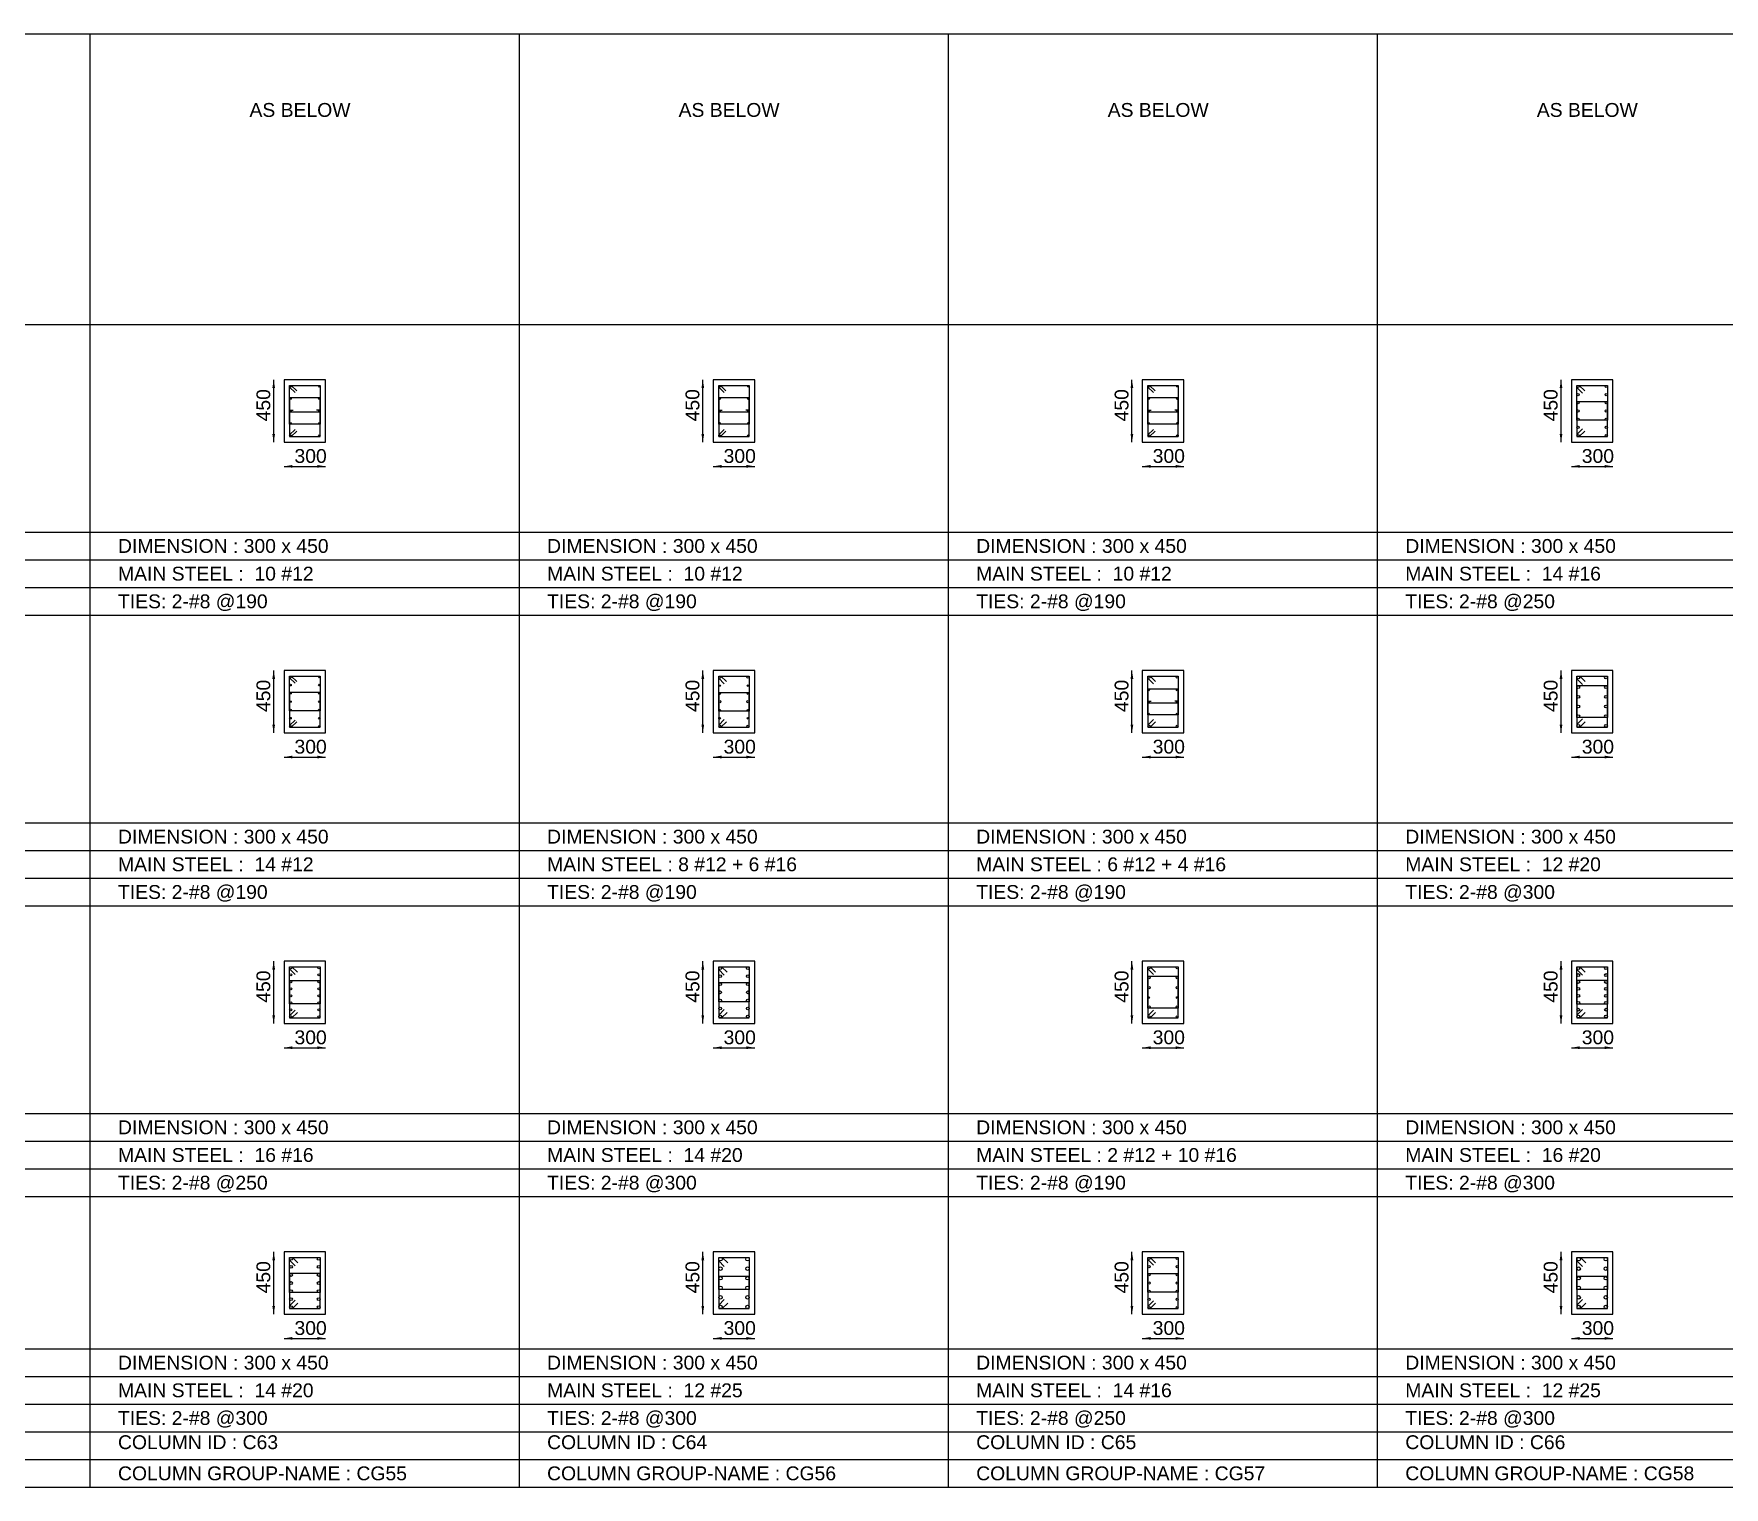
# Model space of a CAD drawing. Extents: x 28 to 264, y -211 to 74.
# Drawn here: x 198.37 to 210.58, y 62.88 to 73.38 of the extents above; entities that cross this region are included whole.
import ezdxf

# ---------------------------------------------------------------- set-up
doc = ezdxf.new("R2010")
doc.units = 0
for name, color, linetype in [('Border', 7, 'CONTINUOUS'), ('Column_Group_Name', 3, 'CONTINUOUS'), ('Column_ID', 4, 'CONTINUOUS'), ('ColumnBars', 1, 'CONTINUOUS'), ('ColumnBars1', 1, 'CONTINUOUS'), ('ColumnCrossSection', 7, 'CONTINUOUS'), ('Dim_All', 7, 'CONTINUOUS'), ('Dimensions', 7, 'CONTINUOUS'), ('Links', 2, 'CONTINUOUS'), ('MainSteel', 1, 'CONTINUOUS'), ('Text_AsBelow', 7, 'CONTINUOUS')]:
    doc.layers.add(name, color=color, linetype=linetype)
doc.styles.add('STRUDS_Arial', font='ARIAL.TTF', dxfattribs={"height": 0.04})

msp = doc.modelspace()

# ---------------------------------------------------------------- linework, layer by layer
at = {"layer": 'Border'}
for p, q in [((195.678, 73.38), (198.778, 73.38)), ((198.778, 71.28), (198.778, 73.38)), ((198.778, 71.28), (198.778, 73.38)), ((198.778, 73.38), (201.878, 73.38)), ((201.878, 71.28), (201.878, 73.38)), ((201.878, 71.28), (201.878, 73.38)), ((201.878, 73.38), (204.978, 73.38)), ((204.978, 71.28), (204.978, 73.38)), ((204.978, 71.28), (204.978, 73.38)), ((204.978, 73.38), (208.078, 73.38)), ((208.078, 71.28), (208.078, 73.38)), ((208.078, 71.28), (208.078, 73.38)), ((208.078, 73.38), (211.178, 73.38)), ((195.678, 71.28), (198.778, 71.28)), ((198.778, 69.18), (198.778, 71.28)), ((198.778, 69.18), (198.778, 71.28)), ((198.778, 71.28), (201.878, 71.28)), ((201.878, 69.18), (201.878, 71.28)), ((201.878, 69.18), (201.878, 71.28)), ((201.878, 71.28), (204.978, 71.28)), ((204.978, 69.18), (204.978, 71.28)), ((204.978, 69.18), (204.978, 71.28)), ((204.978, 71.28), (208.078, 71.28)), ((208.078, 69.18), (208.078, 71.28)), ((208.078, 69.18), (208.078, 71.28)), ((208.078, 71.28), (211.178, 71.28)), ((195.678, 69.78), (198.778, 69.78)), ((198.778, 69.78), (201.878, 69.78)), ((201.878, 69.78), (204.978, 69.78)), ((204.978, 69.78), (208.078, 69.78)), ((208.078, 69.78), (211.178, 69.78)), ((195.678, 69.58), (198.778, 69.58)), ((198.778, 69.58), (201.878, 69.58)), ((201.878, 69.58), (204.978, 69.58)), ((204.978, 69.58), (208.078, 69.58)), ((208.078, 69.58), (211.178, 69.58)), ((195.678, 69.38), (198.778, 69.38)), ((198.778, 69.38), (201.878, 69.38)), ((201.878, 69.38), (204.978, 69.38)), ((204.978, 69.38), (208.078, 69.38)), ((208.078, 69.38), (211.178, 69.38)), ((195.678, 69.18), (198.778, 69.18)), ((195.678, 69.18), (198.778, 69.18)), ((198.778, 67.08), (198.778, 69.18)), ((198.778, 67.08), (198.778, 69.18)), ((198.778, 69.18), (201.878, 69.18)), ((198.778, 69.18), (201.878, 69.18)), ((201.878, 67.08), (201.878, 69.18)), ((201.878, 67.08), (201.878, 69.18)), ((201.878, 69.18), (204.978, 69.18)), ((201.878, 69.18), (204.978, 69.18)), ((204.978, 67.08), (204.978, 69.18)), ((204.978, 67.08), (204.978, 69.18)), ((204.978, 69.18), (208.078, 69.18)), ((204.978, 69.18), (208.078, 69.18)), ((208.078, 67.08), (208.078, 69.18)), ((208.078, 67.08), (208.078, 69.18)), ((208.078, 69.18), (211.178, 69.18)), ((208.078, 69.18), (211.178, 69.18)), ((195.678, 67.68), (198.778, 67.68)), ((198.778, 67.68), (201.878, 67.68)), ((201.878, 67.68), (204.978, 67.68)), ((204.978, 67.68), (208.078, 67.68)), ((208.078, 67.68), (211.178, 67.68)), ((195.678, 67.48), (198.778, 67.48)), ((198.778, 67.48), (201.878, 67.48)), ((201.878, 67.48), (204.978, 67.48)), ((204.978, 67.48), (208.078, 67.48)), ((208.078, 67.48), (211.178, 67.48)), ((195.678, 67.28), (198.778, 67.28)), ((198.778, 67.28), (201.878, 67.28)), ((201.878, 67.28), (204.978, 67.28)), ((204.978, 67.28), (208.078, 67.28)), ((208.078, 67.28), (211.178, 67.28)), ((195.678, 67.08), (198.778, 67.08)), ((195.678, 67.08), (198.778, 67.08)), ((198.778, 64.98), (198.778, 67.08)), ((198.778, 64.98), (198.778, 67.08)), ((198.778, 67.08), (201.878, 67.08)), ((198.778, 67.08), (201.878, 67.08)), ((201.878, 64.98), (201.878, 67.08)), ((201.878, 64.98), (201.878, 67.08)), ((201.878, 67.08), (204.978, 67.08)), ((201.878, 67.08), (204.978, 67.08)), ((204.978, 64.98), (204.978, 67.08)), ((204.978, 64.98), (204.978, 67.08)), ((204.978, 67.08), (208.078, 67.08)), ((204.978, 67.08), (208.078, 67.08)), ((208.078, 64.98), (208.078, 67.08)), ((208.078, 64.98), (208.078, 67.08)), ((208.078, 67.08), (211.178, 67.08)), ((208.078, 67.08), (211.178, 67.08)), ((195.678, 65.58), (198.778, 65.58)), ((198.778, 65.58), (201.878, 65.58)), ((201.878, 65.58), (204.978, 65.58)), ((204.978, 65.58), (208.078, 65.58)), ((208.078, 65.58), (211.178, 65.58)), ((195.678, 65.38), (198.778, 65.38)), ((198.778, 65.38), (201.878, 65.38)), ((201.878, 65.38), (204.978, 65.38)), ((204.978, 65.38), (208.078, 65.38)), ((208.078, 65.38), (211.178, 65.38)), ((195.678, 65.18), (198.778, 65.18)), ((198.778, 65.18), (201.878, 65.18)), ((201.878, 65.18), (204.978, 65.18)), ((204.978, 65.18), (208.078, 65.18)), ((208.078, 65.18), (211.178, 65.18)), ((195.678, 64.98), (198.778, 64.98)), ((195.678, 64.98), (198.778, 64.98)), ((198.778, 62.88), (198.778, 64.98)), ((198.778, 62.88), (198.778, 64.98)), ((198.778, 64.98), (201.878, 64.98)), ((198.778, 64.98), (201.878, 64.98)), ((201.878, 62.88), (201.878, 64.98)), ((201.878, 62.88), (201.878, 64.98)), ((201.878, 64.98), (204.978, 64.98)), ((201.878, 64.98), (204.978, 64.98)), ((204.978, 62.88), (204.978, 64.98)), ((204.978, 62.88), (204.978, 64.98)), ((204.978, 64.98), (208.078, 64.98)), ((204.978, 64.98), (208.078, 64.98)), ((208.078, 62.88), (208.078, 64.98)), ((208.078, 62.88), (208.078, 64.98)), ((208.078, 64.98), (211.178, 64.98)), ((208.078, 64.98), (211.178, 64.98)), ((195.678, 63.88), (198.778, 63.88)), ((198.778, 63.88), (201.878, 63.88)), ((201.878, 63.88), (204.978, 63.88)), ((204.978, 63.88), (208.078, 63.88)), ((208.078, 63.88), (211.178, 63.88)), ((195.678, 63.68), (198.778, 63.68)), ((198.778, 63.68), (201.878, 63.68)), ((201.878, 63.68), (204.978, 63.68)), ((204.978, 63.68), (208.078, 63.68)), ((208.078, 63.68), (211.178, 63.68)), ((195.678, 63.48), (198.778, 63.48)), ((198.778, 63.48), (201.878, 63.48)), ((201.878, 63.48), (204.978, 63.48)), ((204.978, 63.48), (208.078, 63.48)), ((208.078, 63.48), (211.178, 63.48)), ((195.678, 63.28), (198.778, 63.28)), ((198.778, 63.28), (201.878, 63.28)), ((201.878, 63.28), (204.978, 63.28)), ((204.978, 63.28), (208.078, 63.28)), ((208.078, 63.28), (211.178, 63.28)), ((195.678, 63.08), (198.778, 63.08)), ((198.778, 63.08), (201.878, 63.08)), ((201.878, 63.08), (204.978, 63.08)), ((204.978, 63.08), (208.078, 63.08)), ((208.078, 63.08), (211.178, 63.08)), ((195.678, 62.88), (198.778, 62.88)), ((198.778, 62.88), (201.878, 62.88)), ((201.878, 62.88), (204.978, 62.88)), ((204.978, 62.88), (208.078, 62.88)), ((208.078, 62.88), (211.178, 62.88))]:
    msp.add_line(p, q, dxfattribs=at)
at = {"layer": 'ColumnBars'}
for centre, radius in [((200.224, 70.834), 0.006), ((200.432, 70.834), 0.006), ((203.324, 70.834), 0.006), ((203.532, 70.834), 0.006), ((206.424, 70.834), 0.006), ((206.632, 70.834), 0.006), ((209.526, 70.832), 0.008), ((209.73, 70.832), 0.008), ((200.224, 70.7445), 0.006), ((200.432, 70.7445), 0.006), ((203.324, 70.7445), 0.006), ((203.532, 70.7445), 0.006), ((206.424, 70.7445), 0.006), ((206.632, 70.7445), 0.006), ((209.526, 70.773), 0.008), ((209.526, 70.714), 0.008), ((209.73, 70.773), 0.008), ((209.73, 70.714), 0.008), ((200.224, 70.655), 0.006), ((200.432, 70.655), 0.006), ((203.324, 70.655), 0.006), ((203.532, 70.655), 0.006), ((206.424, 70.655), 0.006), ((206.632, 70.655), 0.006), ((209.526, 70.655), 0.008), ((209.526, 70.596), 0.008), ((209.73, 70.655), 0.008), ((209.73, 70.596), 0.008), ((200.224, 70.5655), 0.006), ((200.224, 70.476), 0.006), ((200.432, 70.5655), 0.006), ((200.432, 70.476), 0.006), ((203.324, 70.5655), 0.006), ((203.324, 70.476), 0.006), ((203.532, 70.5655), 0.006), ((203.532, 70.476), 0.006), ((206.424, 70.5655), 0.006), ((206.424, 70.476), 0.006), ((206.632, 70.5655), 0.006), ((206.632, 70.476), 0.006), ((209.526, 70.537), 0.008), ((209.526, 70.478), 0.008), ((209.73, 70.537), 0.008), ((209.73, 70.478), 0.008), ((200.224, 68.734), 0.006), ((200.224, 68.6743), 0.006), ((200.432, 68.734), 0.006), ((200.432, 68.6743), 0.006), ((203.324, 68.6703), 0.006), ((203.53, 68.6703), 0.006), ((206.424, 68.6405), 0.006), ((206.63, 68.6405), 0.006), ((209.528, 68.73), 0.01), ((209.528, 68.66), 0.01), ((209.728, 68.73), 0.01), ((209.728, 68.66), 0.01), ((200.224, 68.6147), 0.006), ((200.224, 68.555), 0.006), ((200.432, 68.6147), 0.006), ((200.432, 68.555), 0.006), ((203.324, 68.6127), 0.006), ((203.53, 68.6127), 0.006), ((206.424, 68.553), 0.006), ((206.63, 68.553), 0.006), ((209.528, 68.59), 0.01), ((209.528, 68.52), 0.01), ((209.728, 68.59), 0.01), ((209.728, 68.52), 0.01), ((200.224, 68.4953), 0.006), ((200.224, 68.4357), 0.006), ((200.432, 68.4953), 0.006), ((200.432, 68.4357), 0.006), ((203.324, 68.4933), 0.006), ((203.324, 68.4357), 0.006), ((203.53, 68.4933), 0.006), ((203.53, 68.4357), 0.006), ((206.424, 68.4655), 0.006), ((206.63, 68.4655), 0.006), ((209.528, 68.45), 0.01), ((209.528, 68.38), 0.01), ((209.728, 68.45), 0.01), ((209.728, 68.38), 0.01), ((200.224, 68.376), 0.006), ((200.432, 68.376), 0.006), ((200.226, 66.632), 0.008), ((200.226, 66.5814), 0.008), ((200.43, 66.632), 0.008), ((200.43, 66.5814), 0.008), ((203.328, 66.63), 0.01), ((203.328, 66.5717), 0.01), ((203.528, 66.63), 0.01), ((203.528, 66.5717), 0.01), ((209.528, 66.63), 0.01), ((209.528, 66.58), 0.01), ((209.728, 66.63), 0.01), ((209.728, 66.58), 0.01), ((200.226, 66.5309), 0.008), ((200.226, 66.4803), 0.008), ((200.226, 66.4297), 0.008), ((200.43, 66.5309), 0.008), ((200.43, 66.4803), 0.008), ((200.43, 66.4297), 0.008), ((203.328, 66.5133), 0.01), ((203.328, 66.455), 0.01), ((203.528, 66.5133), 0.01), ((203.528, 66.455), 0.01), ((209.528, 66.53), 0.01), ((209.528, 66.48), 0.01), ((209.528, 66.43), 0.01), ((209.728, 66.53), 0.01), ((209.728, 66.48), 0.01), ((209.728, 66.43), 0.01), ((200.226, 66.3791), 0.008), ((200.226, 66.3286), 0.008), ((200.43, 66.3791), 0.008), ((200.43, 66.3286), 0.008), ((203.328, 66.3967), 0.01), ((203.328, 66.3383), 0.01), ((203.528, 66.3967), 0.01), ((203.528, 66.3383), 0.01), ((206.424, 66.4172), 0.006), ((206.63, 66.4172), 0.006), ((209.528, 66.38), 0.01), ((209.528, 66.33), 0.01), ((209.728, 66.38), 0.01), ((209.728, 66.33), 0.01), ((200.226, 66.278), 0.008), ((200.43, 66.278), 0.008), ((203.328, 66.28), 0.01), ((203.528, 66.28), 0.01), ((209.528, 66.28), 0.01), ((209.728, 66.28), 0.01), ((200.228, 64.53), 0.01), ((200.228, 64.4717), 0.01), ((200.428, 64.53), 0.01), ((200.428, 64.4717), 0.01), ((203.331, 64.5275), 0.0125), ((203.526, 64.5275), 0.0125), ((206.426, 64.532), 0.008), ((206.426, 64.473), 0.008), ((206.63, 64.532), 0.008), ((206.63, 64.473), 0.008), ((209.531, 64.5275), 0.0125), ((209.726, 64.5275), 0.0125), ((200.228, 64.4133), 0.01), ((200.228, 64.355), 0.01), ((200.428, 64.4133), 0.01), ((200.428, 64.355), 0.01), ((203.331, 64.4585), 0.0125), ((203.331, 64.3895), 0.0125), ((203.526, 64.4585), 0.0125), ((203.526, 64.3895), 0.0125), ((206.426, 64.414), 0.008), ((206.426, 64.355), 0.008), ((206.63, 64.414), 0.008), ((206.63, 64.355), 0.008), ((209.531, 64.4585), 0.0125), ((209.531, 64.3895), 0.0125), ((209.726, 64.4585), 0.0125), ((209.726, 64.3895), 0.0125), ((200.228, 64.2967), 0.01), ((200.228, 64.2383), 0.01), ((200.428, 64.2967), 0.01), ((200.428, 64.2383), 0.01), ((203.331, 64.3205), 0.0125), ((203.331, 64.2515), 0.0125), ((203.526, 64.3205), 0.0125), ((203.526, 64.2515), 0.0125), ((206.426, 64.296), 0.008), ((206.426, 64.237), 0.008), ((206.63, 64.296), 0.008), ((206.63, 64.237), 0.008), ((209.531, 64.3205), 0.0125), ((209.531, 64.2515), 0.0125), ((209.726, 64.3205), 0.0125), ((209.726, 64.2515), 0.0125), ((200.228, 64.18), 0.01), ((200.428, 64.18), 0.01), ((203.331, 64.1825), 0.0125), ((203.526, 64.1825), 0.0125), ((206.426, 64.178), 0.008), ((206.63, 64.178), 0.008), ((209.531, 64.1825), 0.0125), ((209.726, 64.1825), 0.0125)]:
    msp.add_circle(centre, radius, dxfattribs=at)
at = {"layer": 'ColumnBars1'}
for centre in [(203.326, 68.732), (203.53, 68.732), (206.426, 68.732), (206.63, 68.732), (203.326, 68.555), (203.53, 68.555), (203.326, 68.378), (203.53, 68.378), (206.426, 68.378), (206.63, 68.378), (206.426, 66.632), (206.426, 66.5604), (206.63, 66.632), (206.63, 66.5604), (206.426, 66.4888), (206.63, 66.4888), (206.426, 66.3496), (206.63, 66.3496), (206.426, 66.278), (206.63, 66.278)]:
    msp.add_circle(centre, 0.008, dxfattribs=at)
at = {"layer": 'ColumnCrossSection'}
for p, q in [((200.478, 70.88), (200.178, 70.88)), ((200.178, 70.88), (200.178, 70.43)), ((200.478, 70.43), (200.478, 70.88)), ((203.578, 70.88), (203.278, 70.88)), ((203.278, 70.88), (203.278, 70.43)), ((203.578, 70.43), (203.578, 70.88)), ((206.678, 70.88), (206.378, 70.88)), ((206.378, 70.88), (206.378, 70.43)), ((206.678, 70.43), (206.678, 70.88)), ((209.778, 70.88), (209.478, 70.88)), ((209.478, 70.88), (209.478, 70.43)), ((209.778, 70.43), (209.778, 70.88)), ((200.178, 70.43), (200.478, 70.43)), ((203.278, 70.43), (203.578, 70.43)), ((206.378, 70.43), (206.678, 70.43)), ((209.478, 70.43), (209.778, 70.43)), ((200.478, 68.78), (200.178, 68.78)), ((200.178, 68.78), (200.178, 68.33)), ((200.478, 68.33), (200.478, 68.78)), ((203.578, 68.78), (203.278, 68.78)), ((203.278, 68.78), (203.278, 68.33)), ((203.578, 68.33), (203.578, 68.78)), ((206.678, 68.78), (206.378, 68.78)), ((206.378, 68.78), (206.378, 68.33)), ((206.678, 68.33), (206.678, 68.78)), ((209.778, 68.78), (209.478, 68.78)), ((209.478, 68.78), (209.478, 68.33)), ((209.778, 68.33), (209.778, 68.78)), ((200.178, 68.33), (200.478, 68.33)), ((203.278, 68.33), (203.578, 68.33)), ((206.378, 68.33), (206.678, 68.33)), ((209.478, 68.33), (209.778, 68.33)), ((200.478, 66.68), (200.178, 66.68)), ((200.178, 66.68), (200.178, 66.23)), ((200.478, 66.23), (200.478, 66.68)), ((203.578, 66.68), (203.278, 66.68)), ((203.278, 66.68), (203.278, 66.23)), ((203.578, 66.23), (203.578, 66.68)), ((206.678, 66.68), (206.378, 66.68)), ((206.378, 66.68), (206.378, 66.23)), ((206.678, 66.23), (206.678, 66.68)), ((209.778, 66.68), (209.478, 66.68)), ((209.478, 66.68), (209.478, 66.23)), ((209.778, 66.23), (209.778, 66.68)), ((200.178, 66.23), (200.478, 66.23)), ((203.278, 66.23), (203.578, 66.23)), ((206.378, 66.23), (206.678, 66.23)), ((209.478, 66.23), (209.778, 66.23)), ((200.478, 64.58), (200.178, 64.58)), ((200.178, 64.58), (200.178, 64.13)), ((200.478, 64.13), (200.478, 64.58)), ((203.578, 64.58), (203.278, 64.58)), ((203.278, 64.58), (203.278, 64.13)), ((203.578, 64.13), (203.578, 64.58)), ((206.678, 64.58), (206.378, 64.58)), ((206.378, 64.58), (206.378, 64.13)), ((206.678, 64.13), (206.678, 64.58)), ((209.778, 64.58), (209.478, 64.58)), ((209.478, 64.58), (209.478, 64.13)), ((209.778, 64.13), (209.778, 64.58)), ((200.178, 64.13), (200.478, 64.13)), ((203.278, 64.13), (203.578, 64.13)), ((206.378, 64.13), (206.678, 64.13)), ((209.478, 64.13), (209.778, 64.13))]:
    msp.add_line(p, q, dxfattribs=at)
at = {"layer": 'Dim_All'}
for p, q in [((200.103, 70.43), (200.103, 70.88)), ((203.203, 70.43), (203.203, 70.88)), ((206.303, 70.43), (206.303, 70.88)), ((209.403, 70.43), (209.403, 70.88)), ((200.178, 70.255), (200.478, 70.255)), ((203.278, 70.255), (203.578, 70.255)), ((206.378, 70.255), (206.678, 70.255)), ((209.478, 70.255), (209.778, 70.255)), ((200.103, 68.33), (200.103, 68.78)), ((203.203, 68.33), (203.203, 68.78)), ((206.303, 68.33), (206.303, 68.78)), ((209.403, 68.33), (209.403, 68.78)), ((200.178, 68.155), (200.478, 68.155)), ((203.278, 68.155), (203.578, 68.155)), ((206.378, 68.155), (206.678, 68.155)), ((209.478, 68.155), (209.778, 68.155)), ((200.103, 66.23), (200.103, 66.68)), ((203.203, 66.23), (203.203, 66.68)), ((206.303, 66.23), (206.303, 66.68)), ((209.403, 66.23), (209.403, 66.68)), ((200.178, 66.055), (200.478, 66.055)), ((203.278, 66.055), (203.578, 66.055)), ((206.378, 66.055), (206.678, 66.055)), ((209.478, 66.055), (209.778, 66.055)), ((200.103, 64.13), (200.103, 64.58)), ((203.203, 64.13), (203.203, 64.58)), ((206.303, 64.13), (206.303, 64.58)), ((209.403, 64.13), (209.403, 64.58)), ((200.178, 63.955), (200.478, 63.955)), ((203.278, 63.955), (203.578, 63.955)), ((206.378, 63.955), (206.678, 63.955)), ((209.478, 63.955), (209.778, 63.955))]:
    msp.add_line(p, q, dxfattribs=at)
at = {"layer": 'dim_all'}
for points in [[(200.103, 70.88), (200.093, 70.82), (200.103, 70.88), (200.113, 70.82)], [(203.203, 70.88), (203.193, 70.82), (203.203, 70.88), (203.213, 70.82)], [(206.303, 70.88), (206.293, 70.82), (206.303, 70.88), (206.313, 70.82)], [(209.403, 70.88), (209.393, 70.82), (209.403, 70.88), (209.413, 70.82)], [(200.103, 70.43), (200.093, 70.49), (200.103, 70.43), (200.113, 70.49)], [(203.203, 70.43), (203.193, 70.49), (203.203, 70.43), (203.213, 70.49)], [(206.303, 70.43), (206.293, 70.49), (206.303, 70.43), (206.313, 70.49)], [(209.403, 70.43), (209.393, 70.49), (209.403, 70.43), (209.413, 70.49)], [(200.178, 70.255), (200.238, 70.265), (200.178, 70.255), (200.238, 70.245)], [(200.478, 70.255), (200.418, 70.265), (200.478, 70.255), (200.418, 70.245)], [(203.278, 70.255), (203.338, 70.265), (203.278, 70.255), (203.338, 70.245)], [(203.578, 70.255), (203.518, 70.265), (203.578, 70.255), (203.518, 70.245)], [(206.378, 70.255), (206.438, 70.265), (206.378, 70.255), (206.438, 70.245)], [(206.678, 70.255), (206.618, 70.265), (206.678, 70.255), (206.618, 70.245)], [(209.478, 70.255), (209.538, 70.265), (209.478, 70.255), (209.538, 70.245)], [(209.778, 70.255), (209.718, 70.265), (209.778, 70.255), (209.718, 70.245)], [(200.103, 68.78), (200.093, 68.72), (200.103, 68.78), (200.113, 68.72)], [(203.203, 68.78), (203.193, 68.72), (203.203, 68.78), (203.213, 68.72)], [(206.303, 68.78), (206.293, 68.72), (206.303, 68.78), (206.313, 68.72)], [(209.403, 68.78), (209.393, 68.72), (209.403, 68.78), (209.413, 68.72)], [(200.103, 68.33), (200.093, 68.39), (200.103, 68.33), (200.113, 68.39)], [(203.203, 68.33), (203.193, 68.39), (203.203, 68.33), (203.213, 68.39)], [(206.303, 68.33), (206.293, 68.39), (206.303, 68.33), (206.313, 68.39)], [(209.403, 68.33), (209.393, 68.39), (209.403, 68.33), (209.413, 68.39)], [(200.178, 68.155), (200.238, 68.165), (200.178, 68.155), (200.238, 68.145)], [(200.478, 68.155), (200.418, 68.165), (200.478, 68.155), (200.418, 68.145)], [(203.278, 68.155), (203.338, 68.165), (203.278, 68.155), (203.338, 68.145)], [(203.578, 68.155), (203.518, 68.165), (203.578, 68.155), (203.518, 68.145)], [(206.378, 68.155), (206.438, 68.165), (206.378, 68.155), (206.438, 68.145)], [(206.678, 68.155), (206.618, 68.165), (206.678, 68.155), (206.618, 68.145)], [(209.478, 68.155), (209.538, 68.165), (209.478, 68.155), (209.538, 68.145)], [(209.778, 68.155), (209.718, 68.165), (209.778, 68.155), (209.718, 68.145)], [(200.103, 66.68), (200.093, 66.62), (200.103, 66.68), (200.113, 66.62)], [(203.203, 66.68), (203.193, 66.62), (203.203, 66.68), (203.213, 66.62)], [(206.303, 66.68), (206.293, 66.62), (206.303, 66.68), (206.313, 66.62)], [(209.403, 66.68), (209.393, 66.62), (209.403, 66.68), (209.413, 66.62)], [(200.103, 66.23), (200.093, 66.29), (200.103, 66.23), (200.113, 66.29)], [(203.203, 66.23), (203.193, 66.29), (203.203, 66.23), (203.213, 66.29)], [(206.303, 66.23), (206.293, 66.29), (206.303, 66.23), (206.313, 66.29)], [(209.403, 66.23), (209.393, 66.29), (209.403, 66.23), (209.413, 66.29)], [(200.178, 66.055), (200.238, 66.065), (200.178, 66.055), (200.238, 66.045)], [(200.478, 66.055), (200.418, 66.065), (200.478, 66.055), (200.418, 66.045)], [(203.278, 66.055), (203.338, 66.065), (203.278, 66.055), (203.338, 66.045)], [(203.578, 66.055), (203.518, 66.065), (203.578, 66.055), (203.518, 66.045)], [(206.378, 66.055), (206.438, 66.065), (206.378, 66.055), (206.438, 66.045)], [(206.678, 66.055), (206.618, 66.065), (206.678, 66.055), (206.618, 66.045)], [(209.478, 66.055), (209.538, 66.065), (209.478, 66.055), (209.538, 66.045)], [(209.778, 66.055), (209.718, 66.065), (209.778, 66.055), (209.718, 66.045)], [(200.103, 64.58), (200.093, 64.52), (200.103, 64.58), (200.113, 64.52)], [(203.203, 64.58), (203.193, 64.52), (203.203, 64.58), (203.213, 64.52)], [(206.303, 64.58), (206.293, 64.52), (206.303, 64.58), (206.313, 64.52)], [(209.403, 64.58), (209.393, 64.52), (209.403, 64.58), (209.413, 64.52)], [(200.103, 64.13), (200.093, 64.19), (200.103, 64.13), (200.113, 64.19)], [(203.203, 64.13), (203.193, 64.19), (203.203, 64.13), (203.213, 64.19)], [(206.303, 64.13), (206.293, 64.19), (206.303, 64.13), (206.313, 64.19)], [(209.403, 64.13), (209.393, 64.19), (209.403, 64.13), (209.413, 64.19)], [(200.178, 63.955), (200.238, 63.965), (200.178, 63.955), (200.238, 63.945)], [(200.478, 63.955), (200.418, 63.965), (200.478, 63.955), (200.418, 63.945)], [(203.278, 63.955), (203.338, 63.965), (203.278, 63.955), (203.338, 63.945)], [(203.578, 63.955), (203.518, 63.965), (203.578, 63.955), (203.518, 63.945)], [(206.378, 63.955), (206.438, 63.965), (206.378, 63.955), (206.438, 63.945)], [(206.678, 63.955), (206.618, 63.965), (206.678, 63.955), (206.618, 63.945)], [(209.478, 63.955), (209.538, 63.965), (209.478, 63.955), (209.538, 63.945)], [(209.778, 63.955), (209.718, 63.965), (209.778, 63.955), (209.718, 63.945)]]:
    msp.add_solid(points, dxfattribs=at)
at = {"layer": 'Links'}
for p, q in [((200.218, 70.84), (200.438, 70.84)), ((200.218, 70.5595), (200.218, 70.84)), ((200.23, 70.84), (200.27, 70.8)), ((200.438, 70.84), (200.438, 70.5595)), ((203.318, 70.84), (203.538, 70.84)), ((203.318, 70.5595), (203.318, 70.84)), ((203.33, 70.84), (203.37, 70.8)), ((203.538, 70.84), (203.538, 70.5595)), ((206.418, 70.84), (206.638, 70.84)), ((206.418, 70.5595), (206.418, 70.84)), ((206.43, 70.84), (206.47, 70.8)), ((206.638, 70.84), (206.638, 70.5595)), ((209.518, 70.84), (209.738, 70.84)), ((209.518, 70.588), (209.518, 70.84)), ((209.534, 70.84), (209.574, 70.8)), ((209.738, 70.84), (209.738, 70.588)), ((200.218, 70.828), (200.258, 70.788)), ((200.438, 70.7505), (200.218, 70.7505)), ((200.218, 70.7505), (200.218, 70.47)), ((200.438, 70.47), (200.438, 70.7505)), ((203.318, 70.828), (203.358, 70.788)), ((203.538, 70.7505), (203.318, 70.7505)), ((203.318, 70.7505), (203.318, 70.47)), ((203.538, 70.47), (203.538, 70.7505)), ((206.418, 70.828), (206.458, 70.788)), ((206.638, 70.7505), (206.418, 70.7505)), ((206.418, 70.7505), (206.418, 70.47)), ((206.638, 70.47), (206.638, 70.7505)), ((209.518, 70.824), (209.558, 70.784)), ((209.738, 70.722), (209.518, 70.722)), ((209.518, 70.722), (209.518, 70.47)), ((209.738, 70.47), (209.738, 70.722)), ((200.218, 70.661), (200.243, 70.661)), ((200.218, 70.649), (200.438, 70.649)), ((200.438, 70.661), (200.413, 70.661)), ((203.318, 70.661), (203.343, 70.661)), ((203.318, 70.649), (203.538, 70.649)), ((203.538, 70.661), (203.513, 70.661)), ((206.418, 70.661), (206.443, 70.661)), ((206.418, 70.649), (206.638, 70.649)), ((206.638, 70.661), (206.613, 70.661)), ((209.738, 70.588), (209.518, 70.588)), ((200.438, 70.5595), (200.218, 70.5595)), ((200.218, 70.482), (200.258, 70.522)), ((200.218, 70.47), (200.438, 70.47)), ((200.23, 70.47), (200.27, 70.51)), ((203.538, 70.5595), (203.318, 70.5595)), ((203.318, 70.482), (203.358, 70.522)), ((203.318, 70.47), (203.538, 70.47)), ((203.33, 70.47), (203.37, 70.51)), ((206.638, 70.5595), (206.418, 70.5595)), ((206.418, 70.482), (206.458, 70.522)), ((206.418, 70.47), (206.638, 70.47)), ((206.43, 70.47), (206.47, 70.51)), ((209.518, 70.486), (209.558, 70.526)), ((209.518, 70.47), (209.738, 70.47)), ((209.534, 70.47), (209.574, 70.51)), ((200.218, 68.74), (200.438, 68.74)), ((200.218, 68.4893), (200.218, 68.74)), ((200.218, 68.728), (200.258, 68.688)), ((200.23, 68.74), (200.27, 68.7)), ((200.438, 68.74), (200.438, 68.4893)), ((203.318, 68.74), (203.538, 68.74)), ((203.318, 68.4873), (203.318, 68.74)), ((203.318, 68.724), (203.358, 68.684)), ((203.334, 68.74), (203.374, 68.7)), ((203.538, 68.74), (203.538, 68.4873)), ((206.418, 68.74), (206.638, 68.74)), ((206.418, 68.4595), (206.418, 68.74)), ((206.418, 68.724), (206.458, 68.684)), ((206.638, 68.6465), (206.418, 68.6465)), ((206.418, 68.6465), (206.418, 68.37)), ((206.434, 68.74), (206.474, 68.7)), ((206.638, 68.74), (206.638, 68.4595)), ((206.638, 68.37), (206.638, 68.6465)), ((209.518, 68.74), (209.738, 68.74)), ((209.518, 68.44), (209.518, 68.74)), ((209.518, 68.72), (209.558, 68.68)), ((209.738, 68.67), (209.518, 68.67)), ((209.518, 68.67), (209.518, 68.37)), ((209.538, 68.74), (209.578, 68.7)), ((209.738, 68.74), (209.738, 68.44)), ((209.738, 68.37), (209.738, 68.67)), ((200.438, 68.6207), (200.218, 68.6207)), ((200.218, 68.6207), (200.218, 68.37)), ((200.438, 68.37), (200.438, 68.6207)), ((203.538, 68.6187), (203.318, 68.6187)), ((203.318, 68.6187), (203.318, 68.37)), ((203.538, 68.37), (203.538, 68.6187)), ((206.418, 68.559), (206.443, 68.559)), ((206.418, 68.547), (206.638, 68.547)), ((206.638, 68.559), (206.613, 68.559)), ((200.438, 68.4893), (200.218, 68.4893)), ((200.218, 68.382), (200.258, 68.422)), ((200.23, 68.37), (200.27, 68.41)), ((203.538, 68.4873), (203.318, 68.4873)), ((203.318, 68.386), (203.358, 68.426)), ((203.334, 68.37), (203.374, 68.41)), ((206.638, 68.4595), (206.418, 68.4595)), ((206.418, 68.386), (206.458, 68.426)), ((206.434, 68.37), (206.474, 68.41)), ((209.738, 68.44), (209.518, 68.44)), ((209.518, 68.39), (209.558, 68.43)), ((209.538, 68.37), (209.578, 68.41)), ((200.218, 68.37), (200.438, 68.37)), ((203.318, 68.37), (203.538, 68.37)), ((206.418, 68.37), (206.638, 68.37)), ((209.518, 68.37), (209.738, 68.37)), ((200.218, 66.64), (200.438, 66.64)), ((200.218, 66.3711), (200.218, 66.64)), ((200.218, 66.624), (200.258, 66.584)), ((200.234, 66.64), (200.274, 66.6)), ((200.438, 66.64), (200.438, 66.3711)), ((203.318, 66.64), (203.538, 66.64)), ((203.318, 66.3867), (203.318, 66.64)), ((203.318, 66.62), (203.358, 66.58)), ((203.338, 66.64), (203.378, 66.6)), ((203.538, 66.64), (203.538, 66.3867)), ((206.418, 66.64), (206.638, 66.64)), ((206.418, 66.3416), (206.418, 66.64)), ((206.418, 66.624), (206.458, 66.584)), ((206.638, 66.5684), (206.418, 66.5684)), ((206.418, 66.5684), (206.418, 66.27)), ((206.434, 66.64), (206.474, 66.6)), ((206.638, 66.64), (206.638, 66.3416)), ((206.638, 66.27), (206.638, 66.5684)), ((209.518, 66.64), (209.738, 66.64)), ((209.518, 66.37), (209.518, 66.64)), ((209.518, 66.62), (209.558, 66.58)), ((209.538, 66.64), (209.578, 66.6)), ((209.738, 66.64), (209.738, 66.37)), ((200.438, 66.5389), (200.218, 66.5389)), ((200.218, 66.5389), (200.218, 66.27)), ((200.438, 66.27), (200.438, 66.5389)), ((203.538, 66.5233), (203.318, 66.5233)), ((203.318, 66.5233), (203.318, 66.27)), ((203.538, 66.27), (203.538, 66.5233)), ((209.738, 66.54), (209.518, 66.54)), ((209.518, 66.54), (209.518, 66.27)), ((209.738, 66.27), (209.738, 66.54)), ((200.438, 66.3711), (200.218, 66.3711)), ((200.218, 66.286), (200.258, 66.326)), ((203.538, 66.3867), (203.318, 66.3867)), ((203.318, 66.29), (203.358, 66.33)), ((206.638, 66.3416), (206.418, 66.3416)), ((206.418, 66.286), (206.458, 66.326)), ((209.738, 66.37), (209.518, 66.37)), ((209.518, 66.29), (209.558, 66.33)), ((200.218, 66.27), (200.438, 66.27)), ((200.234, 66.27), (200.274, 66.31)), ((203.318, 66.27), (203.538, 66.27)), ((203.338, 66.27), (203.378, 66.31)), ((206.418, 66.27), (206.638, 66.27)), ((206.434, 66.27), (206.474, 66.31)), ((209.518, 66.27), (209.738, 66.27)), ((209.538, 66.27), (209.578, 66.31)), ((200.218, 64.54), (200.438, 64.54)), ((200.218, 64.2867), (200.218, 64.54)), ((200.218, 64.52), (200.258, 64.48)), ((200.238, 64.54), (200.278, 64.5)), ((200.438, 64.54), (200.438, 64.2867)), ((203.318, 64.54), (203.538, 64.54)), ((203.318, 64.308), (203.318, 64.54)), ((203.318, 64.515), (203.358, 64.475)), ((203.343, 64.54), (203.383, 64.5)), ((203.538, 64.54), (203.538, 64.308)), ((206.418, 64.54), (206.638, 64.54)), ((206.418, 64.288), (206.418, 64.54)), ((206.418, 64.524), (206.458, 64.484)), ((206.434, 64.54), (206.474, 64.5)), ((206.638, 64.54), (206.638, 64.288)), ((209.518, 64.54), (209.738, 64.54)), ((209.518, 64.308), (209.518, 64.54)), ((209.518, 64.515), (209.558, 64.475)), ((209.543, 64.54), (209.583, 64.5)), ((209.738, 64.54), (209.738, 64.308)), ((200.438, 64.4233), (200.218, 64.4233)), ((200.218, 64.4233), (200.218, 64.17)), ((200.438, 64.17), (200.438, 64.4233)), ((203.538, 64.402), (203.318, 64.402)), ((203.318, 64.402), (203.318, 64.17)), ((203.538, 64.17), (203.538, 64.402)), ((206.638, 64.422), (206.418, 64.422)), ((206.418, 64.422), (206.418, 64.17)), ((206.638, 64.17), (206.638, 64.422)), ((209.738, 64.402), (209.518, 64.402)), ((209.518, 64.402), (209.518, 64.17)), ((209.738, 64.17), (209.738, 64.402)), ((200.438, 64.2867), (200.218, 64.2867)), ((203.538, 64.308), (203.318, 64.308)), ((203.318, 64.195), (203.358, 64.235)), ((206.638, 64.288), (206.418, 64.288)), ((209.738, 64.308), (209.518, 64.308)), ((209.518, 64.195), (209.558, 64.235)), ((200.218, 64.19), (200.258, 64.23)), ((200.218, 64.17), (200.438, 64.17)), ((200.238, 64.17), (200.278, 64.21)), ((203.318, 64.17), (203.538, 64.17)), ((203.343, 64.17), (203.383, 64.21)), ((206.418, 64.186), (206.458, 64.226)), ((206.418, 64.17), (206.638, 64.17)), ((206.434, 64.17), (206.474, 64.21)), ((209.518, 64.17), (209.738, 64.17)), ((209.543, 64.17), (209.583, 64.21))]:
    msp.add_line(p, q, dxfattribs=at)

# ---------------------------------------------------------------- texts
at = {"layer": 'Column_Group_Name', "style": 'STRUDS_Arial'}
for s, p in [('COLUMN GROUP-NAME : CG55', (198.978, 62.93)), ('COLUMN GROUP-NAME : CG56', (202.078, 62.93)), ('COLUMN GROUP-NAME : CG57', (205.178, 62.93)), ('COLUMN GROUP-NAME : CG58', (208.278, 62.93))]:
    msp.add_text(s, height=0.1, dxfattribs=at).set_placement(p)
at = {"layer": 'Column_ID', "style": 'STRUDS_Arial'}
for s, p in [('COLUMN ID : C63', (198.978, 63.155)), ('COLUMN ID : C64', (202.078, 63.155)), ('COLUMN ID : C65', (205.178, 63.155)), ('COLUMN ID : C66', (208.278, 63.155))]:
    msp.add_text(s, height=0.1, dxfattribs=at).set_placement(p)
at = {"layer": 'Dimensions', "style": 'STRUDS_Arial'}
for p in [(200.078, 70.58), (203.178, 70.58), (206.278, 70.58), (209.378, 70.58), (200.078, 68.48), (203.178, 68.48), (206.278, 68.48), (209.378, 68.48), (200.078, 66.38), (203.178, 66.38), (206.278, 66.38), (209.378, 66.38), (200.078, 64.28), (203.178, 64.28), (206.278, 64.28), (209.378, 64.28)]:
    msp.add_text('450', height=0.1, rotation=90, dxfattribs=at).set_placement(p)
for s, p in [('300', (200.253, 70.28)), ('300', (203.353, 70.28)), ('300', (206.453, 70.28)), ('300', (209.553, 70.28)), ('DIMENSION : 300 x 450', (198.978, 69.63)), ('DIMENSION : 300 x 450', (202.078, 69.63)), ('DIMENSION : 300 x 450', (205.178, 69.63)), ('DIMENSION : 300 x 450', (208.278, 69.63)), ('300', (200.253, 68.18)), ('300', (203.353, 68.18)), ('300', (206.453, 68.18)), ('300', (209.553, 68.18)), ('DIMENSION : 300 x 450', (198.978, 67.53)), ('DIMENSION : 300 x 450', (202.078, 67.53)), ('DIMENSION : 300 x 450', (205.178, 67.53)), ('DIMENSION : 300 x 450', (208.278, 67.53)), ('300', (200.253, 66.08)), ('300', (203.353, 66.08)), ('300', (206.453, 66.08)), ('300', (209.553, 66.08)), ('DIMENSION : 300 x 450', (198.978, 65.43)), ('DIMENSION : 300 x 450', (202.078, 65.43)), ('DIMENSION : 300 x 450', (205.178, 65.43)), ('DIMENSION : 300 x 450', (208.278, 65.43)), ('300', (200.253, 63.98)), ('300', (203.353, 63.98)), ('300', (206.453, 63.98)), ('300', (209.553, 63.98)), ('DIMENSION : 300 x 450', (198.978, 63.73)), ('DIMENSION : 300 x 450', (202.078, 63.73)), ('DIMENSION : 300 x 450', (205.178, 63.73)), ('DIMENSION : 300 x 450', (208.278, 63.73))]:
    msp.add_text(s, height=0.1, dxfattribs=at).set_placement(p)
at = {"layer": 'Links', "style": 'STRUDS_Arial'}
for s, p in [('TIES: 2-#8 @190', (198.978, 69.23)), ('TIES: 2-#8 @190', (202.078, 69.23)), ('TIES: 2-#8 @190', (205.178, 69.23)), ('TIES: 2-#8 @250', (208.278, 69.23)), ('TIES: 2-#8 @190', (198.978, 67.13)), ('TIES: 2-#8 @190', (202.078, 67.13)), ('TIES: 2-#8 @190', (205.178, 67.13)), ('TIES: 2-#8 @300', (208.278, 67.13)), ('TIES: 2-#8 @250', (198.978, 65.03)), ('TIES: 2-#8 @300', (202.078, 65.03)), ('TIES: 2-#8 @190', (205.178, 65.03)), ('TIES: 2-#8 @300', (208.278, 65.03)), ('TIES: 2-#8 @300', (198.978, 63.33)), ('TIES: 2-#8 @300', (202.078, 63.33)), ('TIES: 2-#8 @250', (205.178, 63.33)), ('TIES: 2-#8 @300', (208.278, 63.33))]:
    msp.add_text(s, height=0.1, dxfattribs=at).set_placement(p)
at = {"layer": 'MainSteel', "style": 'STRUDS_Arial'}
for s, p in [('MAIN STEEL :  10 #12', (198.978, 69.43)), ('MAIN STEEL :  10 #12', (202.078, 69.43)), ('MAIN STEEL :  10 #12', (205.178, 69.43)), ('MAIN STEEL :  14 #16', (208.278, 69.43)), ('MAIN STEEL :  14 #12', (198.978, 67.33)), ('MAIN STEEL : 8 #12 + 6 #16 ', (202.078, 67.33)), ('MAIN STEEL : 6 #12 + 4 #16 ', (205.178, 67.33)), ('MAIN STEEL :  12 #20', (208.278, 67.33)), ('MAIN STEEL :  16 #16', (198.978, 65.23)), ('MAIN STEEL :  14 #20', (202.078, 65.23)), ('MAIN STEEL : 2 #12 + 10 #16 ', (205.178, 65.23)), ('MAIN STEEL :  16 #20', (208.278, 65.23)), ('MAIN STEEL :  14 #20', (198.978, 63.53)), ('MAIN STEEL :  12 #25', (202.078, 63.53)), ('MAIN STEEL :  14 #16', (205.178, 63.53)), ('MAIN STEEL :  12 #25', (208.278, 63.53))]:
    msp.add_text(s, height=0.1, dxfattribs=at).set_placement(p)
at = {"layer": 'Text_AsBelow', "style": 'STRUDS_Arial'}
for p in [(199.928, 72.78), (203.028, 72.78), (206.128, 72.78), (209.228, 72.78)]:
    msp.add_text('AS BELOW', height=0.1, dxfattribs=at).set_placement(p)

doc.saveas('drawing.dxf')
